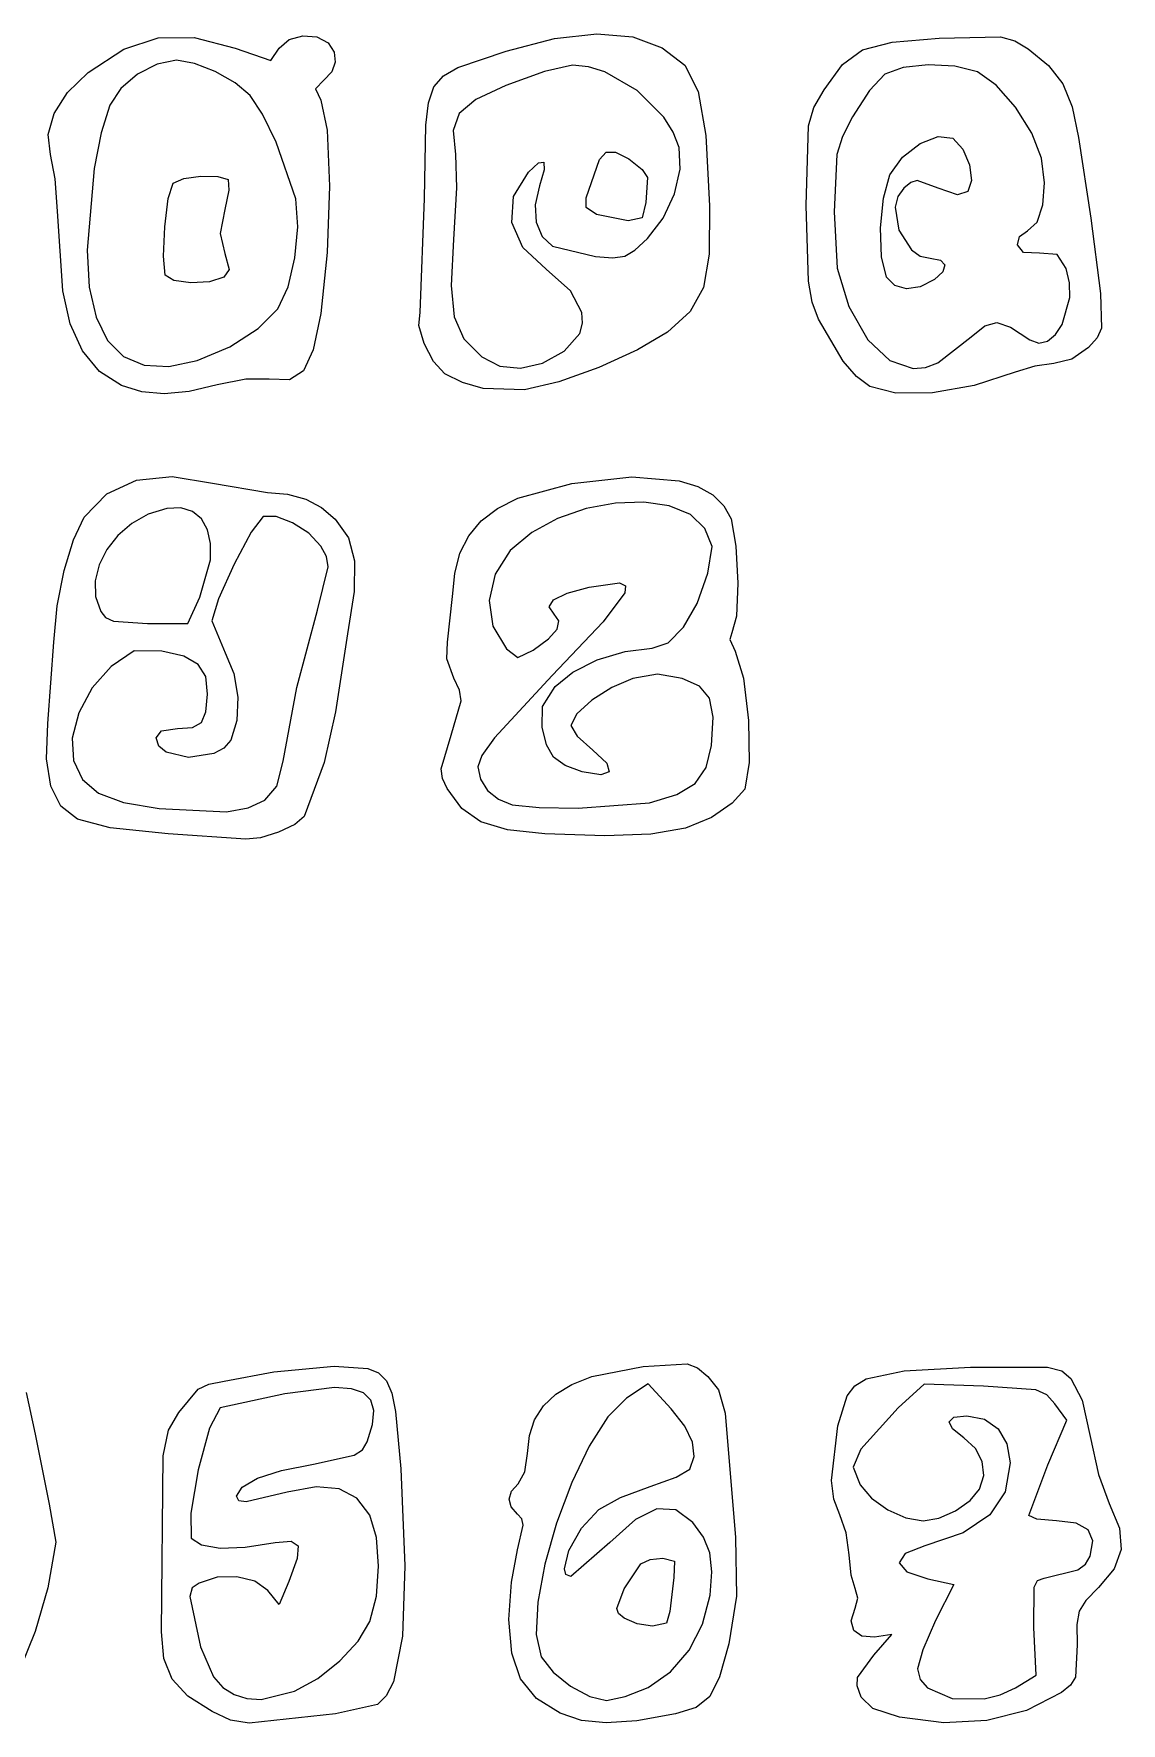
# Model space of a CAD drawing. Header units: metres. Extents: x -32.8 to -0.3, y -12.8 to 5.4.
# Drawn here: x -27.2 to -22.24, y -10.79 to -3.08 of the extents above; entities that cross this region are included whole.
import ezdxf

# ---------------------------------------------------------------- set-up
doc = ezdxf.new("R2010")
doc.units = ezdxf.units.M

msp = doc.modelspace()

# ---------------------------------------------------------------- linework, layer by layer
at = {"layer": '1', "color": 3}
for p, q in [((-26.952243, -3.258104), (-26.790716, -3.152116)), ((-26.790716, -3.152116), (-26.634266, -3.099718)), ((-26.634266, -3.099718), (-26.469274, -3.098645)), ((-26.469274, -3.098645), (-26.28212, -3.14663)), ((-26.28212, -3.14663), (-26.120547, -3.203809)), ((-26.120547, -3.203809), (-26.081827, -3.14663)), ((-26.081827, -3.14663), (-26.036205, -3.108561)), ((-26.036205, -3.108561), (-25.973887, -3.090963)), ((-25.973887, -3.090963), (-25.909602, -3.09537)), ((-25.909602, -3.09537), (-25.858081, -3.123318)), ((-25.858081, -3.123318), (-25.831461, -3.164999)), ((-25.046511, -3.160309), (-24.825512, -3.103228)), ((-24.825512, -3.103228), (-24.633085, -3.081804)), ((-24.633085, -3.081804), (-24.469346, -3.096037)), ((-24.469346, -3.096037), (-24.334407, -3.145931)), ((-24.334407, -3.145931), (-24.232418, -3.224505)), ((-23.512593, -3.221452), (-23.420876, -3.154444)), ((-23.420876, -3.154444), (-23.285777, -3.119733)), ((-23.285777, -3.119733), (-23.071794, -3.101396)), ((-23.071794, -3.101396), (-22.792735, -3.095488)), ((-22.792735, -3.095488), (-22.726511, -3.113217)), ((-22.726511, -3.113217), (-22.66592, -3.149901)), ((-22.66592, -3.149901), (-22.572788, -3.225712)), ((-26.638689, -3.219654), (-26.727397, -3.26533)), ((-26.549812, -3.202446), (-26.638689, -3.219654)), ((-26.468352, -3.216612), (-26.549812, -3.202446)), ((-26.373292, -3.253658), (-26.468352, -3.216612)), ((-25.826333, -3.211032), (-25.842025, -3.255671)), ((-25.831461, -3.164999), (-25.826333, -3.211032)), ((-25.332712, -3.273528), (-25.266857, -3.235334)), ((-25.266857, -3.235334), (-25.046511, -3.160309)), ((-24.744601, -3.225451), (-24.871551, -3.253756)), ((-24.671721, -3.231881), (-24.744601, -3.225451)), ((-24.595965, -3.254748), (-24.671721, -3.231881)), ((-24.232418, -3.224505), (-24.170335, -3.34472)), ((-23.596428, -3.336675), (-23.512593, -3.221452)), ((-23.121563, -3.223415), (-23.236437, -3.235709)), ((-23.000182, -3.229812), (-23.121563, -3.223415)), ((-22.896993, -3.255517), (-23.000182, -3.229812)), ((-22.572788, -3.225712), (-22.508529, -3.309669)), ((-27.046641, -3.349296), (-26.952243, -3.258104)), ((-26.727397, -3.26533), (-26.803244, -3.330896)), ((-26.282392, -3.30513), (-26.373292, -3.253658)), ((-26.213413, -3.362574), (-26.282392, -3.30513)), ((-25.877869, -3.293166), (-25.915673, -3.333553)), ((-25.842025, -3.255671), (-25.877869, -3.293166)), ((-25.375688, -3.324207), (-25.332712, -3.273528)), ((-24.871551, -3.253756), (-25.048128, -3.317056)), ((-24.448466, -3.340051), (-24.595965, -3.254748)), ((-23.320102, -3.266078), (-23.389913, -3.340336)), ((-23.236437, -3.235709), (-23.320102, -3.266078)), ((-22.81165, -3.315534), (-22.896993, -3.255517)), ((-22.508529, -3.309669), (-22.465634, -3.415046)), ((-27.108396, -3.44534), (-27.046641, -3.349296)), ((-26.803244, -3.330896), (-26.853539, -3.407772)), ((-26.157738, -3.447582), (-26.213413, -3.362574)), ((-25.915673, -3.333553), (-25.89198, -3.384826)), ((-25.89198, -3.384826), (-25.862467, -3.521589)), ((-25.400782, -3.396394), (-25.375688, -3.324207)), ((-25.185479, -3.381992), (-25.261111, -3.444776)), ((-25.048128, -3.317056), (-25.185479, -3.381992)), ((-24.327377, -3.46187), (-24.448466, -3.340051)), ((-24.170335, -3.34472), (-24.136544, -3.545449)), ((-23.64383, -3.418452), (-23.596428, -3.336675)), ((-23.389913, -3.340336), (-23.46766, -3.459839)), ((-22.723528, -3.415864), (-22.81165, -3.315534)), ((-27.135161, -3.541147), (-27.108396, -3.44534)), ((-26.853539, -3.407772), (-26.893609, -3.534108)), ((-26.095259, -3.575956), (-26.157738, -3.447582)), ((-25.412994, -3.499111), (-25.400782, -3.396394)), ((-25.261111, -3.444776), (-25.287544, -3.522665)), ((-24.284634, -3.530383), (-24.327377, -3.46187)), ((-23.668427, -3.502093), (-23.64383, -3.418452)), ((-23.46766, -3.459839), (-23.513133, -3.550084)), ((-22.648999, -3.53447), (-22.723528, -3.415864)), ((-22.465634, -3.415046), (-22.436589, -3.555118)), ((-27.124589, -3.63163), (-27.135161, -3.541147)), ((-26.893609, -3.534108), (-26.925844, -3.69632)), ((-25.862467, -3.521589), (-25.852688, -3.776722)), ((-25.418764, -3.832228), (-25.412994, -3.499111)), ((-25.287544, -3.522665), (-25.2773, -3.632914)), ((-24.25797, -3.600717), (-24.284634, -3.530383)), ((-23.678705, -3.864032), (-23.668427, -3.502093)), ((-22.604435, -3.649314), (-22.648999, -3.53447)), ((-26.00641, -3.834071), (-26.095259, -3.575956)), ((-24.253187, -3.699811), (-24.25797, -3.600717)), ((-24.136544, -3.545449), (-24.119433, -3.865562)), ((-23.513133, -3.550084), (-23.538086, -3.631657)), ((-23.238291, -3.643722), (-23.158303, -3.581498)), ((-23.158303, -3.581498), (-23.075583, -3.549468)), ((-23.075583, -3.549468), (-23.008838, -3.55847)), ((-23.008838, -3.55847), (-22.964309, -3.608077)), ((-22.964309, -3.608077), (-22.934054, -3.67971)), ((-22.436589, -3.555118), (-22.379957, -3.922007)), ((-27.102865, -3.743745), (-27.124589, -3.63163)), ((-26.925844, -3.69632), (-26.957367, -4.068296)), ((-25.2773, -3.632914), (-25.272966, -3.784225)), ((-24.945083, -3.712288), (-24.899209, -3.670919)), ((-24.899209, -3.670919), (-24.875136, -3.667916)), ((-24.875136, -3.667916), (-24.873371, -3.702658)), ((-24.645714, -3.724451), (-24.621111, -3.655584)), ((-24.621111, -3.655584), (-24.590098, -3.622272)), ((-24.590098, -3.622272), (-24.5472, -3.62203)), ((-24.5472, -3.62203), (-24.486941, -3.652372)), ((-24.486941, -3.652372), (-24.425656, -3.700325)), ((-23.538086, -3.631657), (-23.550211, -3.893785)), ((-23.296838, -3.725304), (-23.238291, -3.643722)), ((-22.934054, -3.67971), (-22.92419, -3.751501)), ((-22.590719, -3.760707), (-22.604435, -3.649314)), ((-27.093291, -3.89094), (-27.102865, -3.743745)), ((-26.587516, -3.833115), (-26.565562, -3.763066)), ((-26.565562, -3.763066), (-26.516228, -3.742075)), ((-26.516228, -3.742075), (-26.43847, -3.731137)), ((-26.43847, -3.731137), (-26.361479, -3.732127)), ((-26.361479, -3.732127), (-26.314446, -3.746923)), ((-26.314446, -3.746923), (-26.31091, -3.79485)), ((-25.012682, -3.823934), (-24.945083, -3.712288)), ((-24.894419, -3.774522), (-24.913903, -3.861366)), ((-24.873371, -3.702658), (-24.894419, -3.774522)), ((-24.680962, -3.830103), (-24.645714, -3.724451)), ((-24.425656, -3.700325), (-24.401814, -3.737421)), ((-24.401814, -3.737421), (-24.40887, -3.851451)), ((-24.279126, -3.811917), (-24.253187, -3.699811)), ((-23.326276, -3.830907), (-23.296838, -3.725304)), ((-23.200431, -3.759338), (-23.233512, -3.786092)), ((-23.171533, -3.750301), (-23.200431, -3.759338)), ((-23.075761, -3.785047), (-23.171533, -3.750301)), ((-22.92419, -3.751501), (-22.940834, -3.801582)), ((-22.598648, -3.862468), (-22.590719, -3.760707)), ((-26.603757, -3.961541), (-26.587516, -3.833115)), ((-26.31091, -3.79485), (-26.329787, -3.882701)), ((-25.997071, -3.962497), (-26.00641, -3.834071)), ((-25.852688, -3.776722), (-25.862624, -4.079096)), ((-25.438873, -4.352427), (-25.418764, -3.832228)), ((-25.272966, -3.784225), (-25.286283, -4.019474)), ((-25.020601, -3.941724), (-25.012682, -3.823934)), ((-24.681628, -3.874204), (-24.680962, -3.830103)), ((-24.40887, -3.851451), (-24.426066, -3.920844)), ((-24.330622, -3.922204), (-24.279126, -3.811917)), ((-23.339252, -3.96719), (-23.326276, -3.830907)), ((-23.260637, -3.824368), (-23.272276, -3.87207)), ((-23.233512, -3.786092), (-23.260637, -3.824368)), ((-22.988502, -3.816238), (-23.075761, -3.785047)), ((-22.940834, -3.801582), (-22.988502, -3.816238)), ((-27.067685, -4.254579), (-27.093291, -3.89094)), ((-26.329787, -3.882701), (-26.350512, -3.992454)), ((-24.913903, -3.861366), (-24.909547, -3.940803)), ((-24.634775, -3.905925), (-24.681628, -3.874204)), ((-24.490714, -3.934329), (-24.634775, -3.905925)), ((-24.426066, -3.920844), (-24.490714, -3.934329)), ((-24.402512, -4.015838), (-24.330622, -3.922204)), ((-24.119433, -3.865562), (-24.12055, -4.086891)), ((-23.667946, -4.209755), (-23.678705, -3.864032)), ((-23.550211, -3.893785), (-23.536998, -4.1506)), ((-23.272276, -3.87207), (-23.255899, -3.977841)), ((-22.625465, -3.940341), (-22.598648, -3.862468)), ((-22.379957, -3.922007), (-22.335348, -4.26534)), ((-26.609817, -4.095729), (-26.603757, -3.961541)), ((-26.350512, -3.992454), (-26.329805, -4.083045)), ((-26.009872, -4.103393), (-25.997071, -3.962497)), ((-24.970655, -4.055651), (-25.020601, -3.941724)), ((-24.909547, -3.940803), (-24.882845, -4.005874)), ((-23.334672, -4.099197), (-23.339252, -3.96719)), ((-23.255899, -3.977841), (-23.197994, -4.067578)), ((-22.71389, -4.044363), (-22.704859, -4.005827)), ((-22.704859, -4.005827), (-22.66841, -3.980065)), ((-22.66841, -3.980065), (-22.625465, -3.940341)), ((-26.957367, -4.068296), (-26.948354, -4.237128)), ((-25.862624, -4.079096), (-25.892254, -4.357578)), ((-25.286283, -4.019474), (-25.297612, -4.229302)), ((-24.864659, -4.155707), (-24.970655, -4.055651)), ((-24.882845, -4.005874), (-24.835295, -4.049618)), ((-24.835295, -4.049618), (-24.639064, -4.096579)), ((-24.505969, -4.096273), (-24.459605, -4.069167)), ((-24.459605, -4.069167), (-24.402512, -4.015838)), ((-23.197994, -4.067578), (-23.157722, -4.095236)), ((-22.686486, -4.078814), (-22.71389, -4.044363)), ((-22.613613, -4.082169), (-22.686486, -4.078814)), ((-22.533392, -4.088929), (-22.613613, -4.082169)), ((-26.601227, -4.183062), (-26.609817, -4.095729)), ((-26.309226, -4.155869), (-26.334766, -4.192292)), ((-26.329805, -4.083045), (-26.309226, -4.155869)), ((-26.041314, -4.235197), (-26.009872, -4.103393)), ((-24.75378, -4.253371), (-24.864659, -4.155707)), ((-24.639064, -4.096579), (-24.559742, -4.103346)), ((-24.559742, -4.103346), (-24.505969, -4.096273)), ((-24.12055, -4.086891), (-24.146914, -4.238847)), ((-23.536998, -4.1506), (-23.483589, -4.324825)), ((-23.311443, -4.191973), (-23.334672, -4.099197)), ((-23.157722, -4.095236), (-23.112172, -4.105451)), ((-23.112172, -4.105451), (-23.065957, -4.11376)), ((-23.065957, -4.11376), (-23.046656, -4.135678)), ((-23.046656, -4.135678), (-23.055186, -4.166694)), ((-22.492225, -4.152431), (-22.533392, -4.088929)), ((-22.476774, -4.217304), (-22.492225, -4.152431)), ((-26.561598, -4.206917), (-26.601227, -4.183062)), ((-26.484744, -4.217073), (-26.561598, -4.206917)), ((-26.399516, -4.212531), (-26.484744, -4.217073)), ((-26.334766, -4.192292), (-26.399516, -4.212531)), ((-26.087899, -4.336344), (-26.041314, -4.235197)), ((-25.297612, -4.229302), (-25.283723, -4.372614)), ((-23.651012, -4.305211), (-23.667946, -4.209755)), ((-23.274429, -4.229898), (-23.311443, -4.191973)), ((-23.220976, -4.244478), (-23.274429, -4.229898)), ((-23.158012, -4.235387), (-23.220976, -4.244478)), ((-23.092466, -4.202298), (-23.158012, -4.235387)), ((-23.055186, -4.166694), (-23.092466, -4.202298)), ((-22.476259, -4.284315), (-22.476774, -4.217304)), ((-27.034707, -4.405042), (-27.067685, -4.254579)), ((-26.948354, -4.237128), (-26.917081, -4.37456)), ((-24.70182, -4.353241), (-24.75378, -4.253371)), ((-24.146914, -4.238847), (-24.20746, -4.348306)), ((-23.622757, -4.382591), (-23.651012, -4.305211)), ((-22.510827, -4.406656), (-22.476259, -4.284315)), ((-22.335348, -4.26534), (-22.331147, -4.423975)), ((-26.917081, -4.37456), (-26.864353, -4.480046)), ((-26.177743, -4.425356), (-26.087899, -4.336344)), ((-25.892254, -4.357578), (-25.926778, -4.522429)), ((-25.444662, -4.411324), (-25.438873, -4.352427)), ((-25.283723, -4.372614), (-25.238883, -4.473227)), ((-24.698455, -4.40167), (-24.70182, -4.353241)), ((-24.20746, -4.348306), (-24.311122, -4.442143)), ((-23.510261, -4.575223), (-23.622757, -4.382591)), ((-23.483589, -4.324825), (-23.396648, -4.477027)), ((-26.97863, -4.528174), (-27.034707, -4.405042)), ((-26.3071, -4.509154), (-26.177743, -4.425356)), ((-25.421165, -4.494362), (-25.444662, -4.411324)), ((-24.781314, -4.529726), (-24.710443, -4.447849)), ((-24.710443, -4.447849), (-24.698455, -4.40167)), ((-24.311122, -4.442143), (-24.446885, -4.523333)), ((-23.077748, -4.581843), (-22.925087, -4.464102)), ((-22.925087, -4.464102), (-22.863192, -4.413742)), ((-22.863192, -4.413742), (-22.809328, -4.398684)), ((-22.809328, -4.398684), (-22.746552, -4.419811)), ((-22.746552, -4.419811), (-22.657922, -4.478004)), ((-22.577519, -4.483279), (-22.541308, -4.452943)), ((-22.541308, -4.452943), (-22.510827, -4.406656)), ((-22.350772, -4.467849), (-22.390259, -4.512284)), ((-22.331147, -4.423975), (-22.350772, -4.467849)), ((-26.900483, -4.622314), (-26.97863, -4.528174)), ((-26.864353, -4.480046), (-26.790976, -4.553039)), ((-26.455013, -4.571596), (-26.3071, -4.509154)), ((-25.926778, -4.522429), (-25.970853, -4.618762)), ((-25.378428, -4.576493), (-25.421165, -4.494362)), ((-25.238883, -4.473227), (-25.157356, -4.554956)), ((-24.881312, -4.583809), (-24.781314, -4.529726)), ((-24.446885, -4.523333), (-24.623337, -4.603439)), ((-23.396648, -4.477027), (-23.297427, -4.572244)), ((-22.657922, -4.478004), (-22.617157, -4.49314)), ((-22.617157, -4.49314), (-22.577519, -4.483279)), ((-22.390259, -4.512284), (-22.466369, -4.566063)), ((-26.790976, -4.553039), (-26.697757, -4.592992)), ((-26.697757, -4.592992), (-26.5855, -4.59936)), ((-26.5855, -4.59936), (-26.455013, -4.571596)), ((-25.970853, -4.618762), (-26.03437, -4.659147)), ((-25.326496, -4.632667), (-25.378428, -4.576493)), ((-25.157356, -4.554956), (-25.075422, -4.596832)), ((-25.075422, -4.596832), (-24.981377, -4.606314)), ((-24.981377, -4.606314), (-24.881312, -4.583809)), ((-24.623337, -4.603439), (-24.80676, -4.668829)), ((-23.449132, -4.643803), (-23.510261, -4.575223)), ((-23.297427, -4.572244), (-23.189826, -4.608006)), ((-23.189826, -4.608006), (-23.134103, -4.60282)), ((-23.134103, -4.60282), (-23.077748, -4.581843)), ((-22.635446, -4.596706), (-22.725868, -4.624298)), ((-22.548196, -4.585229), (-22.635446, -4.596706)), ((-22.466369, -4.566063), (-22.548196, -4.585229)), ((-26.801292, -4.685797), (-26.900483, -4.622314)), ((-26.708852, -4.714271), (-26.801292, -4.685797)), ((-26.365176, -4.6828), (-26.492117, -4.712782)), ((-26.23455, -4.656742), (-26.365176, -4.6828)), ((-26.12722, -4.656152), (-26.23455, -4.656742)), ((-26.03437, -4.659147), (-26.12722, -4.656152)), ((-25.245564, -4.671381), (-25.326496, -4.632667)), ((-25.151507, -4.698594), (-25.245564, -4.671381)), ((-24.963436, -4.70587), (-25.151507, -4.698594)), ((-24.80676, -4.668829), (-24.963436, -4.70587)), ((-23.387677, -4.690062), (-23.449132, -4.643803)), ((-23.268969, -4.720744), (-23.387677, -4.690062)), ((-22.912074, -4.68528), (-23.101771, -4.718289)), ((-22.725868, -4.624298), (-22.912074, -4.68528)), ((-26.606235, -4.723269), (-26.708852, -4.714271)), ((-26.492117, -4.712782), (-26.606235, -4.723269)), ((-23.101771, -4.718289), (-23.268969, -4.720744)), ((-26.867952, -5.179212), (-26.73207, -5.116686)), ((-26.73207, -5.116686), (-26.569267, -5.099799)), ((-26.569267, -5.099799), (-26.385889, -5.13024)), ((-26.385889, -5.13024), (-26.134659, -5.17339)), ((-24.993215, -5.199322), (-24.747716, -5.131875)), ((-24.747716, -5.131875), (-24.473405, -5.102006)), ((-24.473405, -5.102006), (-24.256787, -5.120002)), ((-24.256787, -5.120002), (-24.172021, -5.146524)), ((-24.172021, -5.146524), (-24.103968, -5.184501)), ((-26.970568, -5.28569), (-26.867952, -5.179212)), ((-26.134659, -5.17339), (-26.043269, -5.180898)), ((-26.043269, -5.180898), (-25.960834, -5.203857)), ((-25.960834, -5.203857), (-25.888326, -5.241884)), ((-25.086163, -5.24618), (-24.993215, -5.199322)), ((-24.548459, -5.221471), (-24.682199, -5.24693)), ((-24.419127, -5.216812), (-24.548459, -5.221471)), ((-24.302427, -5.233894), (-24.419127, -5.216812)), ((-24.206582, -5.273661), (-24.302427, -5.233894)), ((-24.103968, -5.184501), (-24.05339, -5.233762)), ((-24.05339, -5.233762), (-24.021052, -5.294139)), ((-27.020258, -5.388832), (-26.970568, -5.28569)), ((-26.753591, -5.314698), (-26.81734, -5.369432)), ((-26.678693, -5.272439), (-26.753591, -5.314698)), ((-26.594734, -5.245922), (-26.678693, -5.272439)), ((-26.530455, -5.242735), (-26.594734, -5.245922)), ((-26.477464, -5.259502), (-26.530455, -5.242735)), ((-26.436616, -5.293926), (-26.477464, -5.259502)), ((-26.408762, -5.343715), (-26.436616, -5.293926)), ((-26.154527, -5.282788), (-26.209043, -5.354262)), ((-26.095724, -5.282792), (-26.154527, -5.282788)), ((-26.020772, -5.311314), (-26.095724, -5.282792)), ((-25.947064, -5.359392), (-26.020772, -5.311314)), ((-25.888326, -5.241884), (-25.826721, -5.294595)), ((-25.826721, -5.294595), (-25.766014, -5.380635)), ((-25.217197, -5.370666), (-25.160508, -5.302994)), ((-25.160508, -5.302994), (-25.086163, -5.24618)), ((-24.81212, -5.292249), (-24.929999, -5.356484)), ((-24.682199, -5.24693), (-24.81212, -5.292249)), ((-24.139819, -5.337052), (-24.206582, -5.273661)), ((-24.021052, -5.294139), (-23.998819, -5.418832)), ((-27.06265, -5.528857), (-27.020258, -5.388832)), ((-26.81734, -5.369432), (-26.867847, -5.433378)), ((-26.394755, -5.406573), (-26.408762, -5.343715)), ((-26.209043, -5.354262), (-26.287533, -5.500868)), ((-25.891992, -5.418063), (-25.947064, -5.359392)), ((-25.766014, -5.380635), (-25.737694, -5.484445)), ((-25.257177, -5.450095), (-25.217197, -5.370666)), ((-24.929999, -5.356484), (-25.02761, -5.438694)), ((-24.106811, -5.41963), (-24.139819, -5.337052)), ((-26.867847, -5.433378), (-26.903024, -5.50327)), ((-26.395447, -5.480206), (-26.394755, -5.406573)), ((-25.865598, -5.46495), (-25.891992, -5.418063)), ((-25.858536, -5.513016), (-25.865598, -5.46495)), ((-25.281397, -5.542182), (-25.257177, -5.450095)), ((-25.02761, -5.438694), (-25.097401, -5.546395)), ((-24.127195, -5.540555), (-24.106811, -5.41963)), ((-23.998819, -5.418832), (-23.990588, -5.586376)), ((-27.093812, -5.689684), (-27.06265, -5.528857)), ((-26.903024, -5.50327), (-26.920779, -5.575843)), ((-26.444343, -5.650618), (-26.395447, -5.480206)), ((-26.287533, -5.500868), (-26.358053, -5.657579)), ((-25.907588, -5.709599), (-25.858536, -5.513016)), ((-25.737694, -5.484445), (-25.739797, -5.624303)), ((-25.290805, -5.647828), (-25.281397, -5.542182)), ((-25.097401, -5.546395), (-25.123914, -5.665347)), ((-24.175831, -5.679301), (-24.127195, -5.540555)), ((-26.920779, -5.575843), (-26.919023, -5.647833)), ((-24.768824, -5.63299), (-24.667511, -5.604463)), ((-24.667511, -5.604463), (-24.529517, -5.5855)), ((-24.529517, -5.5855), (-24.502453, -5.598528)), ((-24.502453, -5.598528), (-24.505011, -5.630543)), ((-23.990588, -5.586376), (-23.996746, -5.737441)), ((-27.109812, -5.855229), (-27.093812, -5.689684)), ((-26.919023, -5.647833), (-26.895666, -5.715973)), ((-26.498788, -5.770562), (-26.444343, -5.650618)), ((-26.358053, -5.657579), (-26.388659, -5.759373)), ((-25.739797, -5.624303), (-25.770354, -5.81849)), ((-25.314171, -5.855229), (-25.290805, -5.647828)), ((-25.123914, -5.665347), (-25.106659, -5.782979)), ((-24.85014, -5.695488), (-24.830084, -5.663627)), ((-24.827838, -5.727687), (-24.85014, -5.695488)), ((-24.830084, -5.663627), (-24.768824, -5.63299)), ((-24.505011, -5.630543), (-24.603987, -5.763474)), ((-24.237899, -5.787708), (-24.175831, -5.679301)), ((-26.895666, -5.715973), (-26.873625, -5.743653)), ((-26.873625, -5.743653), (-26.837356, -5.76029)), ((-26.837356, -5.76029), (-26.682619, -5.770562)), ((-26.682619, -5.770562), (-26.498788, -5.770562)), ((-26.388659, -5.759373), (-26.327796, -5.904711)), ((-26.000483, -6.063208), (-25.907588, -5.709599)), ((-24.603987, -5.763474), (-24.836436, -6.008171)), ((-24.805691, -5.758458), (-24.827838, -5.727687)), ((-24.814196, -5.796129), (-24.805691, -5.758458)), ((-23.996746, -5.737441), (-24.017678, -5.812702)), ((-25.770354, -5.81849), (-25.82412, -6.173619)), ((-25.106659, -5.782979), (-25.045143, -5.886722)), ((-24.923569, -5.892866), (-24.853456, -5.840874)), ((-24.853456, -5.840874), (-24.814196, -5.796129)), ((-24.307857, -5.858263), (-24.237899, -5.787708)), ((-24.017678, -5.812702), (-24.026319, -5.843254)), ((-24.026319, -5.843254), (-24.001889, -5.896641)), ((-27.137356, -6.226382), (-27.109812, -5.855229)), ((-26.743024, -5.895206), (-26.848537, -5.966822)), ((-26.617536, -5.897137), (-26.743024, -5.895206)), ((-26.516079, -5.920106), (-26.617536, -5.897137)), ((-26.450958, -5.957046), (-26.516079, -5.920106)), ((-26.327796, -5.904711), (-26.288231, -5.998343)), ((-25.317159, -5.93159), (-25.314171, -5.855229)), ((-25.285715, -6.019331), (-25.317159, -5.93159)), ((-25.045143, -5.886722), (-24.993047, -5.925727)), ((-24.993047, -5.925727), (-24.923569, -5.892866)), ((-24.630826, -5.936428), (-24.504131, -5.89784)), ((-24.504131, -5.89784), (-24.380159, -5.883451)), ((-24.380159, -5.883451), (-24.307857, -5.858263)), ((-24.001889, -5.896641), (-23.964471, -6.020047)), ((-26.848537, -5.966822), (-26.934868, -6.064623)), ((-26.416848, -6.012939), (-26.450958, -5.957046)), ((-26.288231, -5.998343), (-26.269979, -6.106876)), ((-24.836436, -6.008171), (-25.100073, -6.292788)), ((-24.823008, -6.058743), (-24.7429, -5.992351)), ((-24.7429, -5.992351), (-24.630826, -5.936428)), ((-24.356449, -6.001536), (-24.468275, -6.020847)), ((-24.244044, -6.021146), (-24.356449, -6.001536)), ((-26.934868, -6.064623), (-26.99607, -6.178222)), ((-26.408427, -6.092764), (-26.416848, -6.012939)), ((-26.062813, -6.399042), (-26.000483, -6.063208)), ((-25.259386, -6.075459), (-25.285715, -6.019331)), ((-25.25193, -6.123132), (-25.259386, -6.075459)), ((-24.880209, -6.149666), (-24.823008, -6.058743)), ((-24.56478, -6.062055), (-24.65643, -6.120806)), ((-24.468275, -6.020847), (-24.56478, -6.062055)), ((-24.165146, -6.056512), (-24.244044, -6.021146)), ((-24.11985, -6.111804), (-24.165146, -6.056512)), ((-23.964471, -6.020047), (-23.941507, -6.212516)), ((-26.415638, -6.173731), (-26.408427, -6.092764)), ((-26.269979, -6.106876), (-26.274121, -6.213792)), ((-25.297628, -6.280482), (-25.25193, -6.123132)), ((-24.882936, -6.244242), (-24.880209, -6.149666)), ((-24.65643, -6.120806), (-24.724876, -6.183212)), ((-24.103228, -6.198305), (-24.11985, -6.111804)), ((-27.143498, -6.38777), (-27.137356, -6.226382)), ((-26.99607, -6.178222), (-27.026458, -6.293417)), ((-26.47722, -6.244501), (-26.436243, -6.221637)), ((-26.436243, -6.221637), (-26.415638, -6.173731)), ((-26.274121, -6.213792), (-26.301739, -6.302576)), ((-25.82412, -6.173619), (-25.876447, -6.403918)), ((-24.724876, -6.183212), (-24.75177, -6.235388)), ((-24.75177, -6.235388), (-24.722052, -6.283815)), ((-24.110354, -6.327296), (-24.103228, -6.198305)), ((-23.941507, -6.212516), (-23.93782, -6.40448)), ((-27.026458, -6.293417), (-27.020346, -6.396006)), ((-26.642659, -6.291681), (-26.619029, -6.260399)), ((-26.630467, -6.329431), (-26.642659, -6.291681)), ((-26.619029, -6.260399), (-26.545546, -6.25034)), ((-26.545546, -6.25034), (-26.47722, -6.244501)), ((-26.301739, -6.302576), (-26.33359, -6.338919)), ((-25.342229, -6.433417), (-25.297628, -6.280482)), ((-25.100073, -6.292788), (-25.15755, -6.373347)), ((-24.863173, -6.32404), (-24.882936, -6.244242)), ((-24.722052, -6.283815), (-24.650605, -6.349025)), ((-27.123655, -6.512306), (-27.143498, -6.38777)), ((-26.597815, -6.357161), (-26.630467, -6.329431)), ((-26.494666, -6.381807), (-26.597815, -6.357161)), ((-26.380284, -6.364114), (-26.494666, -6.381807)), ((-26.33359, -6.338919), (-26.380284, -6.364114)), ((-25.15755, -6.373347), (-25.175103, -6.424587)), ((-24.830277, -6.379805), (-24.863173, -6.32404)), ((-24.778021, -6.41844), (-24.830277, -6.379805)), ((-24.650605, -6.349025), (-24.587524, -6.40839)), ((-24.134133, -6.427559), (-24.110354, -6.327296)), ((-27.020346, -6.396006), (-26.978879, -6.482334)), ((-26.09261, -6.512534), (-26.062813, -6.399042)), ((-25.876447, -6.403918), (-25.968153, -6.650736)), ((-25.337408, -6.477717), (-25.342229, -6.433417)), ((-25.175103, -6.424587), (-25.163385, -6.481054)), ((-24.700176, -6.446851), (-24.778021, -6.41844)), ((-24.614337, -6.461303), (-24.700176, -6.446851)), ((-24.576111, -6.447149), (-24.614337, -6.461303)), ((-24.587524, -6.40839), (-24.576111, -6.447149)), ((-24.184206, -6.499789), (-24.134133, -6.427559)), ((-23.93782, -6.40448), (-23.958233, -6.526369)), ((-27.076853, -6.603136), (-27.123655, -6.512306)), ((-26.978879, -6.482334), (-26.905894, -6.544046)), ((-26.905894, -6.544046), (-26.792186, -6.586269)), ((-26.147594, -6.576721), (-26.09261, -6.512534)), ((-25.316214, -6.522861), (-25.337408, -6.477717)), ((-25.249214, -6.614267), (-25.316214, -6.522861)), ((-25.163385, -6.481054), (-25.130919, -6.531586)), ((-25.130919, -6.531586), (-25.08174, -6.571705)), ((-24.268095, -6.550916), (-24.184206, -6.499789)), ((-23.958233, -6.526369), (-24.01632, -6.589557)), ((-27.002118, -6.663404), (-27.076853, -6.603136)), ((-26.792186, -6.586269), (-26.628547, -6.614129)), ((-26.628547, -6.614129), (-26.321814, -6.629158)), ((-26.321814, -6.629158), (-26.223151, -6.611763)), ((-26.223151, -6.611763), (-26.147594, -6.576721)), ((-25.162169, -6.674734), (-25.249214, -6.614267)), ((-25.08174, -6.571705), (-25.019881, -6.596931)), ((-25.019881, -6.596931), (-24.896215, -6.610567)), ((-24.896215, -6.610567), (-24.717586, -6.613125)), ((-24.717586, -6.613125), (-24.393325, -6.587867)), ((-24.393325, -6.587867), (-24.268095, -6.550916)), ((-24.01632, -6.589557), (-24.110233, -6.656004)), ((-26.852223, -6.702185), (-27.002118, -6.663404)), ((-26.010358, -6.687077), (-26.084854, -6.722706)), ((-25.968153, -6.650736), (-26.010358, -6.687077)), ((-25.040718, -6.710919), (-25.162169, -6.674734)), ((-24.110233, -6.656004), (-24.227913, -6.703729)), ((-26.588191, -6.729254), (-26.852223, -6.702185)), ((-26.233436, -6.753968), (-26.588191, -6.729254)), ((-26.16732, -6.748157), (-26.233436, -6.753968)), ((-26.084854, -6.722706), (-26.16732, -6.748157)), ((-24.870499, -6.72948), (-25.040718, -6.710919)), ((-24.596652, -6.739365), (-24.870499, -6.72948)), ((-24.386255, -6.731148), (-24.596652, -6.739365)), ((-24.227913, -6.703729), (-24.386255, -6.731148)), ((-26.106436, -9.18312), (-25.83127, -9.157387)), ((-25.83127, -9.157387), (-25.677916, -9.167624)), ((-24.656375, -9.204864), (-24.421852, -9.15808)), ((-24.421852, -9.15808), (-24.221521, -9.146254)), ((-24.221521, -9.146254), (-24.17345, -9.164449)), ((-24.17345, -9.164449), (-24.126969, -9.203863)), ((-23.231011, -9.178048), (-22.928309, -9.162546)), ((-22.928309, -9.162546), (-22.577626, -9.161513)), ((-22.577626, -9.161513), (-22.512923, -9.178873)), ((-26.451636, -9.261514), (-26.402321, -9.239183)), ((-26.402321, -9.239183), (-26.332525, -9.226014)), ((-26.332525, -9.226014), (-26.106436, -9.18312)), ((-25.677916, -9.167624), (-25.628252, -9.187631)), ((-25.628252, -9.187631), (-25.592509, -9.223858)), ((-25.592509, -9.223858), (-25.567625, -9.281024)), ((-24.820407, -9.285271), (-24.747016, -9.240724)), ((-24.747016, -9.240724), (-24.656375, -9.204864)), ((-24.399312, -9.238227), (-24.49793, -9.303561)), ((-24.293319, -9.351857), (-24.399312, -9.238227)), ((-24.126969, -9.203863), (-24.078659, -9.265006)), ((-23.456242, -9.247616), (-23.404611, -9.215149)), ((-23.404611, -9.215149), (-23.231011, -9.178048)), ((-23.14071, -9.239881), (-23.259299, -9.346722)), ((-22.869695, -9.247944), (-23.14071, -9.239881)), ((-22.512923, -9.178873), (-22.471716, -9.213793)), ((-22.471716, -9.213793), (-22.420355, -9.311629)), ((-27.235916, -9.276648), (-27.194128, -9.467674)), ((-26.538727, -9.368032), (-26.451636, -9.261514)), ((-26.056449, -9.283765), (-26.351278, -9.346679)), ((-25.829836, -9.255212), (-26.056449, -9.283765)), ((-25.752196, -9.260287), (-25.829836, -9.255212)), ((-25.69699, -9.279047), (-25.752196, -9.260287)), ((-25.663208, -9.312079), (-25.69699, -9.279047)), ((-25.649841, -9.35997), (-25.663208, -9.312079)), ((-25.567625, -9.281024), (-25.550535, -9.36385)), ((-24.876919, -9.338785), (-24.820407, -9.285271)), ((-24.49793, -9.303561), (-24.583045, -9.388335)), ((-24.078659, -9.265006), (-24.04783, -9.370842)), ((-23.534029, -9.428607), (-23.49149, -9.292463)), ((-23.49149, -9.292463), (-23.456242, -9.247616)), ((-22.6306, -9.265661), (-22.869695, -9.247944)), ((-22.580716, -9.288676), (-22.6306, -9.265661)), ((-22.543917, -9.329478), (-22.580716, -9.288676)), ((-22.420355, -9.311629), (-22.38259, -9.477885)), ((-26.587139, -9.448954), (-26.538727, -9.368032)), ((-26.351278, -9.346679), (-26.399671, -9.440178)), ((-25.65588, -9.423306), (-25.649841, -9.35997)), ((-25.550535, -9.36385), (-25.527481, -9.625363)), ((-24.916926, -9.401547), (-24.876919, -9.338785)), ((-24.583045, -9.388335), (-24.667842, -9.521676)), ((-24.231032, -9.430497), (-24.293319, -9.351857)), ((-24.04783, -9.370842), (-24.000439, -9.938118)), ((-23.259299, -9.346722), (-23.428401, -9.536292)), ((-23.026717, -9.410502), (-23.004595, -9.390143)), ((-23.004595, -9.390143), (-22.945547, -9.383007)), ((-22.945547, -9.383007), (-22.865679, -9.398778)), ((-22.489152, -9.40295), (-22.543917, -9.329478)), ((-27.194128, -9.467674), (-27.130183, -9.787071)), ((-26.610501, -9.565975), (-26.587139, -9.448954)), ((-26.399671, -9.440178), (-26.450988, -9.630388)), ((-25.680316, -9.502676), (-25.65588, -9.423306)), ((-24.948909, -9.55594), (-24.940798, -9.473838)), ((-24.940798, -9.473838), (-24.916926, -9.401547)), ((-24.196013, -9.503215), (-24.231032, -9.430497)), ((-23.563489, -9.678014), (-23.534029, -9.428607)), ((-23.011699, -9.442512), (-23.026717, -9.410502)), ((-22.959327, -9.484597), (-23.011699, -9.442512)), ((-22.865679, -9.398778), (-22.803214, -9.442928)), ((-22.803214, -9.442928), (-22.762527, -9.510709)), ((-22.576239, -9.6076), (-22.489152, -9.40295)), ((-25.740131, -9.56381), (-25.701241, -9.538672)), ((-25.701241, -9.538672), (-25.680316, -9.502676)), ((-24.667842, -9.521676), (-24.747265, -9.688248)), ((-24.188548, -9.569076), (-24.196013, -9.503215)), ((-23.428401, -9.536292), (-23.464459, -9.618481)), ((-22.906216, -9.533321), (-22.959327, -9.484597)), ((-22.875408, -9.592309), (-22.906216, -9.533321)), ((-22.762527, -9.510709), (-22.747992, -9.597375)), ((-22.38259, -9.477885), (-22.344433, -9.650821)), ((-26.618958, -10.367982), (-26.610501, -9.565975)), ((-26.070773, -9.63282), (-25.925949, -9.603809)), ((-25.925949, -9.603809), (-25.740131, -9.56381)), ((-25.527481, -9.625363), (-25.508903, -10.068319)), ((-24.961638, -9.638565), (-24.948909, -9.55594)), ((-24.27065, -9.663756), (-24.208924, -9.627145)), ((-24.208924, -9.627145), (-24.188548, -9.569076)), ((-23.464459, -9.618481), (-23.432193, -9.698114)), ((-22.868612, -9.655979), (-22.875408, -9.592309)), ((-22.747992, -9.597375), (-22.770865, -9.729937)), ((-22.663325, -9.837518), (-22.576239, -9.6076)), ((-26.450988, -9.630388), (-26.485372, -9.827562)), ((-26.251165, -9.708488), (-26.181006, -9.66848)), ((-26.181006, -9.66848), (-26.070773, -9.63282)), ((-25.021646, -9.727683), (-24.991659, -9.693451)), ((-24.991659, -9.693451), (-24.961638, -9.638565)), ((-24.747265, -9.688248), (-24.816257, -9.872717)), ((-24.524613, -9.755957), (-24.389938, -9.706178)), ((-24.389938, -9.706178), (-24.27065, -9.663756)), ((-23.552492, -9.764175), (-23.563489, -9.678014)), ((-23.432193, -9.698114), (-23.379877, -9.759715)), ((-22.88754, -9.718753), (-22.868612, -9.655979)), ((-22.344433, -9.650821), (-22.295905, -9.783709)), ((-26.27577, -9.750546), (-26.251165, -9.708488)), ((-26.266388, -9.771214), (-26.27577, -9.750546)), ((-26.231539, -9.775577), (-26.266388, -9.771214)), ((-26.045212, -9.732185), (-26.231539, -9.775577)), ((-25.912953, -9.707471), (-26.045212, -9.732185)), ((-25.807812, -9.716205), (-25.912953, -9.707471)), ((-25.726984, -9.759166), (-25.807812, -9.716205)), ((-25.667661, -9.837136), (-25.726984, -9.759166)), ((-25.032174, -9.763334), (-25.021646, -9.727683)), ((-25.023205, -9.79869), (-25.032174, -9.763334)), ((-24.623335, -9.810254), (-24.524613, -9.755957)), ((-23.524103, -9.834562), (-23.552492, -9.764175)), ((-23.379877, -9.759715), (-23.30638, -9.812335)), ((-22.997535, -9.816666), (-22.931153, -9.770393)), ((-22.931153, -9.770393), (-22.88754, -9.718753)), ((-22.770865, -9.729937), (-22.841471, -9.835426)), ((-27.130183, -9.787071), (-27.100172, -9.959264)), ((-26.485372, -9.827562), (-26.482969, -9.941951)), ((-25.63802, -9.93798), (-25.667661, -9.837136)), ((-24.994701, -9.832038), (-25.023205, -9.79869)), ((-24.975816, -9.853599), (-24.994701, -9.832038)), ((-24.969521, -9.882235), (-24.975816, -9.853599)), ((-24.703214, -9.896561), (-24.623335, -9.810254)), ((-24.457098, -9.856933), (-24.574364, -9.961562)), ((-24.3587, -9.807698), (-24.457098, -9.856933)), ((-24.273415, -9.812465), (-24.3587, -9.807698)), ((-24.195488, -9.86984), (-24.273415, -9.812465)), ((-23.495197, -9.917553), (-23.524103, -9.834562)), ((-23.30638, -9.812335), (-23.223864, -9.849012)), ((-23.223864, -9.849012), (-23.144492, -9.862785)), ((-23.144492, -9.862785), (-23.073157, -9.849991)), ((-23.073157, -9.849991), (-22.997535, -9.816666)), ((-22.841471, -9.835426), (-22.962794, -9.916744)), ((-22.626311, -9.855362), (-22.663325, -9.837518)), ((-22.537318, -9.862785), (-22.626311, -9.855362)), ((-22.295905, -9.783709), (-22.249452, -9.895944)), ((-24.994701, -9.995201), (-24.969521, -9.882235)), ((-24.816257, -9.872717), (-24.869761, -10.059745)), ((-24.760285, -9.997663), (-24.703214, -9.896561)), ((-24.145938, -9.936462), (-24.195488, -9.86984)), ((-24.11751, -10.008765), (-24.145938, -9.936462)), ((-23.482337, -10.018007), (-23.495197, -9.917553)), ((-22.962794, -9.916744), (-23.137816, -9.976795)), ((-22.447698, -9.873026), (-22.537318, -9.862785)), ((-22.391948, -9.903549), (-22.447698, -9.873026)), ((-22.370357, -9.954047), (-22.391948, -9.903549)), ((-22.249452, -9.895944), (-22.24152, -9.992751)), ((-27.100172, -9.959264), (-27.136201, -10.168071)), ((-26.482969, -9.941951), (-26.436368, -9.972626)), ((-26.436368, -9.972626), (-26.351521, -9.986464)), ((-26.351521, -9.986464), (-26.236501, -9.983045)), ((-26.236501, -9.983045), (-26.099381, -9.961947)), ((-26.099381, -9.961947), (-26.027381, -9.954591)), ((-26.027381, -9.954591), (-25.99499, -9.976247)), ((-25.99499, -9.976247), (-25.999397, -10.034981)), ((-25.62814, -10.069943), (-25.63802, -9.93798)), ((-25.022419, -10.142047), (-24.994701, -9.995201)), ((-24.781134, -10.081693), (-24.760285, -9.997663)), ((-24.574364, -9.961562), (-24.75235, -10.116785)), ((-24.108379, -10.094421), (-24.11751, -10.008765)), ((-24.000439, -9.938118), (-23.996404, -10.20657)), ((-23.226857, -10.012182), (-23.253608, -10.053812)), ((-23.137816, -9.976795), (-23.226857, -10.012182)), ((-22.383216, -10.024218), (-22.370357, -9.954047)), ((-22.24152, -9.992751), (-22.272948, -10.080714)), ((-25.999397, -10.034981), (-26.037798, -10.138858)), ((-25.63802, -10.206447), (-25.62814, -10.069943)), ((-25.508903, -10.068319), (-25.519756, -10.388693)), ((-24.869761, -10.059745), (-24.90272, -10.233997)), ((-24.773785, -10.107348), (-24.781134, -10.081693)), ((-24.508168, -10.172779), (-24.432283, -10.059275)), ((-24.432283, -10.059275), (-24.389308, -10.038352)), ((-24.389308, -10.038352), (-24.331964, -10.03255)), ((-24.331964, -10.03255), (-24.278814, -10.046644)), ((-24.278814, -10.046644), (-24.282575, -10.120312)), ((-23.473741, -10.109723), (-23.482337, -10.018007)), ((-23.253608, -10.053812), (-23.218765, -10.094609)), ((-22.59277, -10.123566), (-22.439616, -10.086603)), ((-22.439616, -10.086603), (-22.403968, -10.06079)), ((-22.403968, -10.06079), (-22.383216, -10.024218)), ((-22.272948, -10.080714), (-22.344571, -10.166418)), ((-27.136201, -10.168071), (-27.194679, -10.3668)), ((-26.447213, -10.146136), (-26.479265, -10.168708)), ((-26.364762, -10.119447), (-26.447213, -10.146136)), ((-26.275093, -10.117332), (-26.364762, -10.119447)), ((-26.19319, -10.138156), (-26.275093, -10.117332)), ((-26.134044, -10.180285), (-26.19319, -10.138156)), ((-26.037798, -10.138858), (-26.082048, -10.243785)), ((-25.033886, -10.31177), (-25.022419, -10.142047)), ((-24.75235, -10.116785), (-24.773785, -10.107348)), ((-24.282575, -10.120312), (-24.300214, -10.275535)), ((-24.116722, -10.201106), (-24.108379, -10.094421)), ((-23.455084, -10.171708), (-23.473741, -10.109723)), ((-23.218765, -10.094609), (-23.123021, -10.127495)), ((-23.123021, -10.127495), (-23.004916, -10.15241)), ((-23.004916, -10.15241), (-23.088121, -10.317237)), ((-22.639656, -10.349335), (-22.63891, -10.164988)), ((-22.63891, -10.164988), (-22.623165, -10.134359)), ((-22.623165, -10.134359), (-22.59277, -10.123566)), ((-22.344571, -10.166418), (-22.402724, -10.225078)), ((-26.479265, -10.168708), (-26.489205, -10.207648)), ((-26.489205, -10.207648), (-26.440311, -10.437529)), ((-26.082048, -10.243785), (-26.134044, -10.180285)), ((-25.667661, -10.320912), (-25.63802, -10.206447)), ((-24.90272, -10.233997), (-24.910077, -10.380136)), ((-24.542347, -10.262004), (-24.508168, -10.172779)), ((-24.150851, -10.333645), (-24.116722, -10.201106)), ((-23.996404, -10.20657), (-24.031089, -10.423092)), ((-23.455415, -10.261386), (-23.443435, -10.214717)), ((-23.443435, -10.214717), (-23.455084, -10.171708)), ((-22.402724, -10.225078), (-22.433231, -10.274331)), ((-25.72211, -10.411342), (-25.667661, -10.320912)), ((-25.021113, -10.465253), (-25.033886, -10.31177)), ((-24.533618, -10.284712), (-24.542347, -10.262004)), ((-24.507619, -10.306835), (-24.533618, -10.284712)), ((-24.449826, -10.332067), (-24.507619, -10.306835)), ((-24.300214, -10.275535), (-24.315614, -10.329541)), ((-23.472465, -10.318022), (-23.455415, -10.261386)), ((-23.460851, -10.362411), (-23.472465, -10.318022)), ((-23.088121, -10.317237), (-23.146884, -10.449993)), ((-22.433231, -10.274331), (-22.443941, -10.335128)), ((-27.194679, -10.3668), (-27.264377, -10.540118)), ((-26.607628, -10.49005), (-26.618958, -10.367982)), ((-25.519756, -10.388693), (-25.56098, -10.596002)), ((-24.910077, -10.380136), (-24.886775, -10.482826)), ((-24.379487, -10.342562), (-24.449826, -10.332067)), ((-24.315614, -10.329541), (-24.379487, -10.342562)), ((-24.212452, -10.452575), (-24.150851, -10.333645)), ((-23.424272, -10.389098), (-23.460851, -10.362411)), ((-23.366429, -10.392627), (-23.424272, -10.389098)), ((-23.370451, -10.475663), (-23.287355, -10.381021)), ((-23.287355, -10.381021), (-23.366429, -10.392627)), ((-22.630098, -10.566126), (-22.639656, -10.349335)), ((-22.443941, -10.335128), (-22.442699, -10.428421)), ((-26.440311, -10.437529), (-26.380845, -10.574472)), ((-25.805143, -10.501387), (-25.72211, -10.411342)), ((-24.980479, -10.583223), (-25.021113, -10.465253)), ((-24.296897, -10.551004), (-24.212452, -10.452575)), ((-24.031089, -10.423092), (-24.073175, -10.573793)), ((-23.444959, -10.577396), (-23.370451, -10.475663)), ((-23.146884, -10.449993), (-23.171325, -10.537713)), ((-22.442699, -10.428421), (-22.449374, -10.574713)), ((-26.56928, -10.585089), (-26.607628, -10.49005)), ((-25.905559, -10.580705), (-25.805143, -10.501387)), ((-24.886775, -10.482826), (-24.832164, -10.55236)), ((-24.832164, -10.55236), (-24.752692, -10.616279)), ((-24.399556, -10.622044), (-24.296897, -10.551004)), ((-23.171325, -10.537713), (-23.159194, -10.585427)), ((-26.497783, -10.662737), (-26.56928, -10.585089)), ((-26.380845, -10.574472), (-26.338139, -10.621805)), ((-26.338139, -10.621805), (-26.287361, -10.654774)), ((-26.012156, -10.638956), (-25.905559, -10.580705)), ((-25.56098, -10.596002), (-25.593274, -10.66023)), ((-24.908221, -10.672592), (-24.980479, -10.583223)), ((-24.752692, -10.616279), (-24.66567, -10.663073)), ((-24.503916, -10.663843), (-24.399556, -10.622044)), ((-24.073175, -10.573793), (-24.117555, -10.663923)), ((-23.445261, -10.615376), (-23.444959, -10.577396)), ((-23.427578, -10.667045), (-23.445261, -10.615376)), ((-23.159194, -10.585427), (-23.125741, -10.62427)), ((-23.125741, -10.62427), (-23.012517, -10.671951)), ((-22.793061, -10.655753), (-22.724323, -10.623572)), ((-22.724323, -10.623572), (-22.630098, -10.566126)), ((-22.472074, -10.611619), (-22.514508, -10.644943)), ((-22.449374, -10.574713), (-22.472074, -10.611619)), ((-26.387006, -10.732632), (-26.497783, -10.662737)), ((-26.287361, -10.654774), (-26.228942, -10.673177)), ((-26.228942, -10.673177), (-26.163314, -10.67681)), ((-26.163314, -10.67681), (-26.012156, -10.638956)), ((-25.633513, -10.699761), (-25.824214, -10.742874)), ((-25.593274, -10.66023), (-25.633513, -10.699761)), ((-24.800575, -10.740275), (-24.908221, -10.672592)), ((-24.66567, -10.663073), (-24.58841, -10.681229)), ((-24.58841, -10.681229), (-24.503916, -10.663843)), ((-24.117555, -10.663923), (-24.179347, -10.713349)), ((-23.374536, -10.718068), (-23.427578, -10.667045)), ((-23.012517, -10.671951), (-22.866947, -10.673979)), ((-22.866947, -10.673979), (-22.793061, -10.655753)), ((-22.514508, -10.644943), (-22.673439, -10.726697)), ((-26.304351, -10.771361), (-26.387006, -10.732632)), ((-26.218082, -10.78534), (-26.304351, -10.771361)), ((-25.824214, -10.742874), (-26.218082, -10.78534)), ((-24.703041, -10.773107), (-24.800575, -10.740275)), ((-24.59003, -10.784306), (-24.703041, -10.773107)), ((-24.450564, -10.773905), (-24.59003, -10.784306)), ((-24.273664, -10.741939), (-24.450564, -10.773905)), ((-24.179347, -10.713349), (-24.273664, -10.741939)), ((-23.253173, -10.75732), (-23.374536, -10.718068)), ((-23.049795, -10.783954), (-23.253173, -10.75732)), ((-22.854209, -10.77339), (-23.049795, -10.783954)), ((-22.673439, -10.726697), (-22.854209, -10.77339))]:
    msp.add_line(p, q, dxfattribs=at)

doc.saveas('drawing.dxf')
